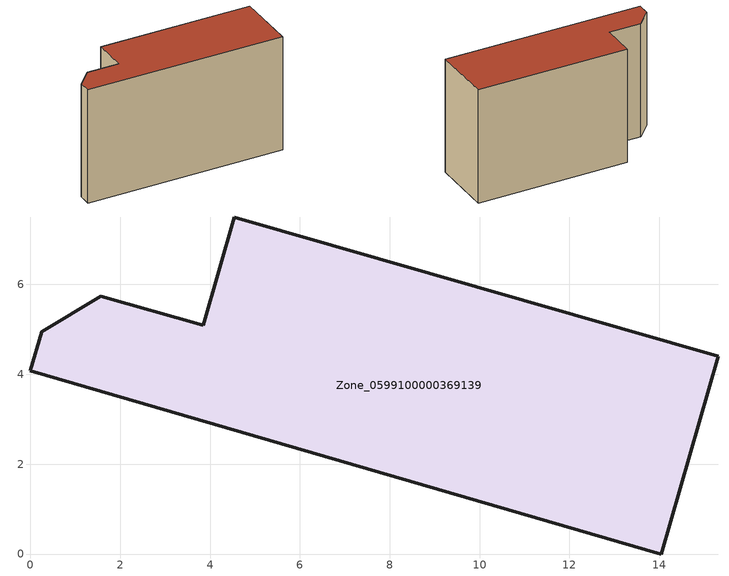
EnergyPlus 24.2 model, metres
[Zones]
Zone_0599100000369139
 floor ground (C_G): 14.04,0 0,4.08 0.25,4.95 1.57,5.74 3.85,5.09 4.54,7.5 15.31,4.4 z0
 wall outside (C_F): 0,4.08 14.04,0 15.31,4.4 4.54,7.5 3.85,5.09 1.57,5.74 0.25,4.95 0,4.08 z0:8.69
 roof outside (C_R): 1.57,5.74 0.25,4.95 0,4.08 14.04,0 15.31,4.4 4.54,7.5 3.85,5.09 z8.69
[BUILDING]
Pand.0599100000369139: North Axis=0; Terrain=City; Loads Convergence Tolerance Value=0.04; Temperature Convergence Tolerance Value=0.4; Solar Distribution=FullExterior; Maximum Number of Warmup Days=25; Minimum Number of Warmup Days=1
[Site:Location]
Rotterdam.The.Hague.AP_ZH_NLD Design_Conditions: Latitude=51.96; Longitude=4.45; Time Zone=1; Elevation=-4.5
[SITE:GROUNDTEMPERATURE:BUILDINGSURFACE]
18, 18, 18, 18, 18, 18, 18, 18, 18, 18, 18, 18
[MATERIAL] Thermal Absorptance=0.9; Solar Absorptance=0.7; Visible Absorptance=0.7
Name | Roughness | Thickness | Conductivity | Density | Specific Heat
G.TI.1992-2005 | MediumSmooth | 0.15 | 0.06 | 540 | 1210
F.TI.1992-2005 | Rough | 0.3 | 0.12 | 1920 | 840
R.TI.1992-2005 | MediumRough | 0.2 | 0.08 | 1500 | 1000
[CONSTRUCTION]
C_G: G.TI.1992-2005
C_F: F.TI.1992-2005
C_R: R.TI.1992-2005
[ZONE]
Zone_0599100000369139: Type=1; Multiplier=1; Ceiling Height=Autocalculate; Volume=Autocalculate; Floor Area=autocalculate; Part of Total Floor Area=Yes
[ZONEINFILTRATION:DESIGNFLOWRATE]
Infil_Zone_0599100000369139: Zone or ZoneList or Space or SpaceList=Zone_0599100000369139; Schedule=AlwaysOn; Design Flow Rate Calculation Method=Flow/Area; Flow Rate per Floor Area=0.0015; Constant Term Coefficient=1; Temperature Term Coefficient=0; Velocity Term Coefficient=0; Velocity Squared Term Coefficient=0
[HVACTEMPLATE:ZONE:IDEALLOADSAIRSYSTEM]
Zone_0599100000369139: Maximum Heating Supply Air Temperature=50; Minimum Cooling Supply Air Temperature=13; Maximum Heating Supply Air Humidity Ratio=0.0156; Minimum Cooling Supply Air Humidity Ratio=0.0077; Heating Limit=NoLimit; Cooling Limit=NoLimit; Dehumidification Control Type=ConstantSensibleHeatRatio; Cooling Sensible Heat Ratio=0.7; Dehumidification Setpoint=60; Humidification Control Type=None; Humidification Setpoint=30; Outdoor Air Method=None; Outdoor Air Flow Rate per Person=0.00944; Outdoor Air Flow Rate per Zone Floor Area=0; Outdoor Air Flow Rate per Zone=0; Demand Controlled Ventilation Type=None; Outdoor Air Economizer Type=NoEconomizer; Heat Recovery Type=None; Sensible Heat Recovery Effectiveness=0.7; Latent Heat Recovery Effectiveness=0.65
[ZONECONTROL:THERMOSTAT]
ThermostatControl_Zone_0599100000369139: Zone or ZoneList=Zone_0599100000369139; Control Type Schedule=DualSetpointControlType; Control 1=Thermostat_Zone_0599100000369139; Temperature Difference Between Cutout And Setpoint=0
[THERMOSTATSETPOINT:DUALSETPOINT]
Thermostat_Zone_0599100000369139: Heating Setpoint Temperature Schedule=HeatingSetpoint_Zone_0599100000369139; Cooling Setpoint Temperature Schedule=CoolingSetpoint_Zone_0599100000369139
[SCHEDULE:COMPACT]
HeatingSetpoint_Zone_0599100000369139: Through: 12/31, For: AllDays, Until: 24:00, 21
CoolingSetpoint_Zone_0599100000369139: Through: 12/31, For: AllDays, Until: 24:00, 24
DualSetpointControlType: Through: 12/31, For: AllDays, Until: 24:00, 4
AlwaysOn: Through: 12/31, For: AllDays, Until: 24:00, 1
